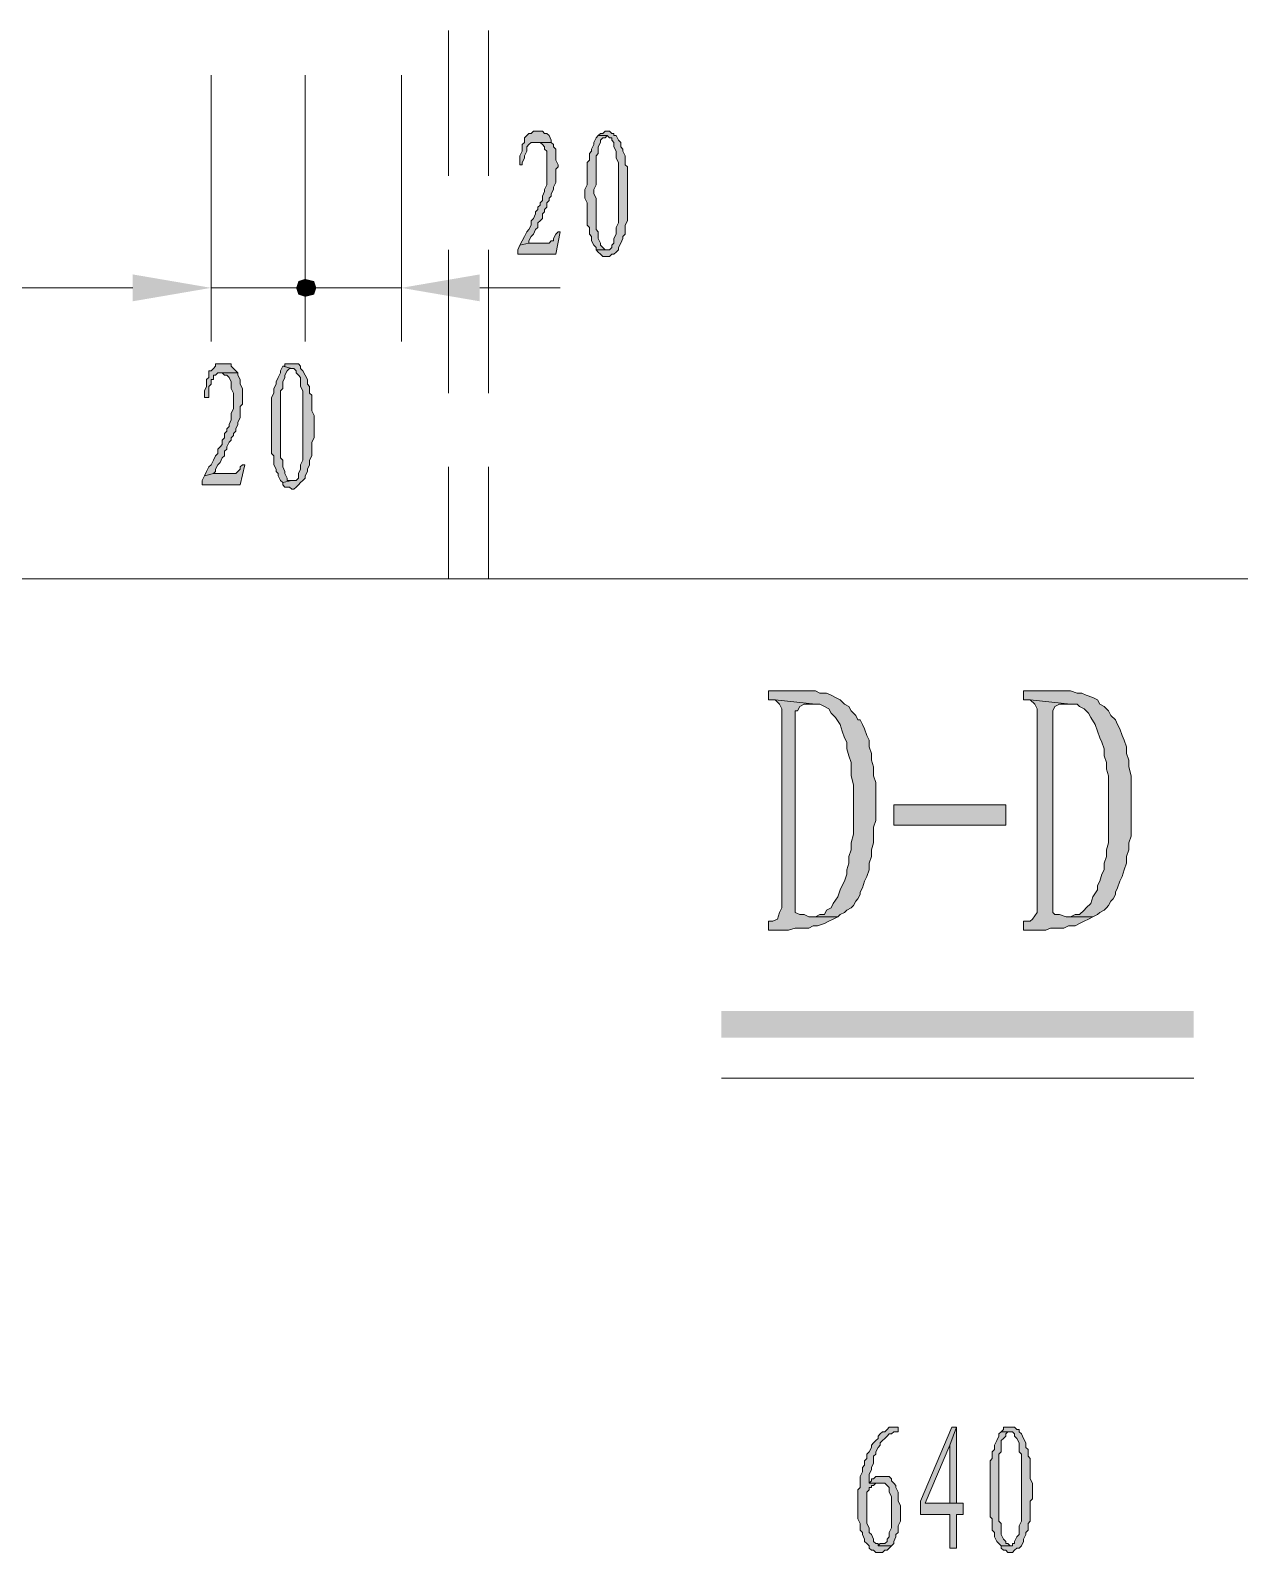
# Model space of a CAD drawing. Header units: millimetres. Extents: x 24 to 410, y 10 to 282.
# Drawn here: x 98.69 to 121.56, y 36.24 to 65.02 of the extents above; entities that cross this region are included whole.
import ezdxf

# ---------------------------------------------------------------- set-up
doc = ezdxf.new("R2010")
doc.units = ezdxf.units.MM

msp = doc.modelspace()

# ---------------------------------------------------------------- hatches: boundary and pattern name
h = msp.add_hatch(color=7)
h.dxf.hatch_style = 2
h.paths.add_polyline_path([(108.331, 63.119), (108.204, 63.119), (108.161667, 63.076667), (108.119333, 63.076667), (108.077, 63.034333), (108.034667, 62.992), (108.034667, 62.907333), (107.992333, 62.865), (107.992333, 62.738), (107.95, 62.653333), (107.95, 62.484), (107.992333, 62.484), (107.992333, 62.526333), (108.034667, 62.611), (108.034667, 62.653333), (108.077, 62.738), (108.077, 62.822667), (108.119333, 62.865), (108.161667, 62.907333), (108.204, 62.907333), (108.246333, 62.907333), (108.542667, 62.907333), (108.542667, 62.949667), (108.500333, 63.034333), (108.458, 63.076667), (108.415667, 63.076667), (108.373333, 63.119)])
h = msp.add_hatch(color=7)
h.dxf.hatch_style = 2
h.paths.add_polyline_path([(109.601, 63.119), (109.558667, 63.119), (109.516333, 63.076667), (109.474, 63.076667), (109.431667, 63.034333), (109.601, 63.034333), (109.643333, 62.992), (109.685667, 62.992), (109.685667, 62.949667), (109.728, 62.907333), (109.728, 62.822667), (109.770333, 62.738), (109.770333, 62.611), (109.812667, 62.526333), (109.812667, 61.933667), (109.812667, 61.891333), (109.812667, 61.383333), (109.770333, 61.298667), (109.770333, 61.171667), (109.728, 61.087), (109.728, 61.002333), (109.685667, 60.96), (109.685667, 60.917667), (109.643333, 60.875333), (109.389333, 60.875333), (109.431667, 60.833), (109.474, 60.790667), (109.516333, 60.748333), (109.643333, 60.748333), (109.685667, 60.790667), (109.728, 60.790667), (109.770333, 60.833), (109.812667, 60.875333), (109.812667, 60.917667), (109.855, 61.002333), (109.897333, 61.087), (109.897333, 61.129333), (109.939667, 61.171667), (109.939667, 61.341), (109.982, 61.425667), (109.982, 62.441667), (109.939667, 62.484), (109.939667, 62.653333), (109.897333, 62.738), (109.897333, 62.780333), (109.855, 62.822667), (109.855, 62.907333), (109.812667, 62.949667), (109.770333, 63.034333), (109.728, 63.034333), (109.728, 63.076667), (109.685667, 63.076667), (109.643333, 63.119)])
h = msp.add_hatch(color=7)
h.dxf.hatch_style = 2
h.paths.add_polyline_path([(108.542667, 62.907333), (108.246333, 62.907333), (108.288667, 62.907333), (108.331, 62.907333), (108.373333, 62.865), (108.415667, 62.822667), (108.415667, 62.780333), (108.458, 62.738), (108.458, 62.103), (108.415667, 62.018333), (108.415667, 61.976), (108.373333, 61.891333), (108.373333, 61.806667), (108.331, 61.764333), (108.331, 61.722), (108.288667, 61.679667), (108.288667, 61.637333), (108.246333, 61.595), (108.246333, 61.552667), (108.204, 61.468), (108.161667, 61.425667), (108.161667, 61.341), (108.119333, 61.256333), (108.077, 61.214), (108.034667, 61.129333), (107.992333, 61.044667), (107.95, 60.96), (108.119333, 61.002333), (108.119333, 61.044667), (108.161667, 61.129333), (108.204, 61.171667), (108.246333, 61.256333), (108.288667, 61.298667), (108.288667, 61.383333), (108.331, 61.425667), (108.373333, 61.468), (108.373333, 61.552667), (108.415667, 61.595), (108.415667, 61.637333), (108.458, 61.679667), (108.458, 61.764333), (108.500333, 61.806667), (108.500333, 61.849), (108.542667, 61.891333), (108.542667, 61.933667), (108.585, 62.018333), (108.585, 62.060667), (108.627333, 62.145333), (108.627333, 62.399333), (108.669667, 62.441667), (108.669667, 62.484), (108.627333, 62.568667), (108.627333, 62.780333), (108.585, 62.822667), (108.585, 62.865)])
h = msp.add_hatch(color=7)
h.dxf.hatch_style = 2
h.paths.add_polyline_path([(109.431667, 63.034333), (109.389333, 62.992), (109.347, 62.907333), (109.347, 62.865), (109.304667, 62.780333), (109.304667, 62.738), (109.262333, 62.695667), (109.262333, 62.568667), (109.22, 62.526333), (109.22, 62.103), (109.177667, 62.018333), (109.177667, 61.849), (109.22, 61.764333), (109.22, 61.341), (109.262333, 61.298667), (109.262333, 61.171667), (109.304667, 61.129333), (109.304667, 61.044667), (109.347, 60.96), (109.389333, 60.917667), (109.389333, 60.875333), (109.601, 60.875333), (109.558667, 60.875333), (109.516333, 60.917667), (109.474, 60.96), (109.474, 61.002333), (109.431667, 61.087), (109.431667, 61.214), (109.389333, 61.256333), (109.389333, 61.849), (109.347, 61.933667), (109.347, 62.018333), (109.389333, 62.103), (109.389333, 62.653333), (109.431667, 62.695667), (109.431667, 62.822667), (109.474, 62.907333), (109.474, 62.949667), (109.516333, 62.992), (109.558667, 62.992), (109.601, 63.034333)])
h = msp.add_hatch(color=7)
h.dxf.hatch_style = 2
h.paths.add_polyline_path([(108.712, 61.214), (108.669667, 61.214), (108.627333, 61.171667), (108.585, 61.087), (108.585, 61.044667), (108.542667, 61.044667), (108.500333, 61.002333), (108.119333, 61.002333), (107.95, 60.96), (107.907667, 60.875333), (107.907667, 60.790667), (108.627333, 60.790667)])
h = msp.add_hatch(color=7)
h.dxf.hatch_style = 2
h.paths.add_polyline_path([(100.626333, 60.409667), (100.626333, 59.901667), (102.108, 60.155667)])
h = msp.add_hatch(color=7)
h.dxf.hatch_style = 2
h.paths.add_polyline_path([(100.626333, 60.409667), (100.626333, 59.901667), (102.108, 60.155667)])
h = msp.add_hatch(color=7)
h.dxf.hatch_style = 2
h.paths.add_polyline_path([(103.759, 60.282667), (103.716667, 60.155667), (103.886, 60.155667)])
h = msp.add_hatch(color=7)
h.dxf.hatch_style = 2
h.paths.add_polyline_path([(103.759, 60.282667), (103.716667, 60.155667), (103.886, 60.155667)])
h = msp.add_hatch(color=7)
h.dxf.hatch_style = 2
h.paths.add_polyline_path([(103.886, 60.325), (103.759, 60.282667), (103.886, 60.155667)])
h = msp.add_hatch(color=7)
h.dxf.hatch_style = 2
h.paths.add_polyline_path([(103.886, 60.325), (103.759, 60.282667), (103.886, 60.155667)])
h = msp.add_hatch(color=7)
h.dxf.hatch_style = 2
h.paths.add_polyline_path([(104.055333, 60.282667), (103.886, 60.325), (103.886, 60.155667)])
h = msp.add_hatch(color=7)
h.dxf.hatch_style = 2
h.paths.add_polyline_path([(104.055333, 60.282667), (103.886, 60.325), (103.886, 60.155667)])
h = msp.add_hatch(color=7)
h.dxf.hatch_style = 2
h.paths.add_polyline_path([(104.097667, 60.155667), (104.055333, 60.282667), (103.886, 60.155667)])
h = msp.add_hatch(color=7)
h.dxf.hatch_style = 2
h.paths.add_polyline_path([(104.097667, 60.155667), (104.055333, 60.282667), (103.886, 60.155667)])
h = msp.add_hatch(color=7)
h.dxf.hatch_style = 2
h.paths.add_polyline_path([(107.188, 60.409667), (107.188, 59.901667), (105.706333, 60.155667)])
h = msp.add_hatch(color=7)
h.dxf.hatch_style = 2
h.paths.add_polyline_path([(103.716667, 60.155667), (103.759, 60.028667), (103.886, 60.155667)])
h = msp.add_hatch(color=7)
h.dxf.hatch_style = 2
h.paths.add_polyline_path([(103.716667, 60.155667), (103.759, 60.028667), (103.886, 60.155667)])
h = msp.add_hatch(color=7)
h.dxf.hatch_style = 2
h.paths.add_polyline_path([(103.759, 60.028667), (103.886, 59.986333), (103.886, 60.155667)])
h = msp.add_hatch(color=7)
h.dxf.hatch_style = 2
h.paths.add_polyline_path([(103.759, 60.028667), (103.886, 59.986333), (103.886, 60.155667)])
h = msp.add_hatch(color=7)
h.dxf.hatch_style = 2
h.paths.add_polyline_path([(103.886, 59.986333), (104.055333, 60.028667), (103.886, 60.155667)])
h = msp.add_hatch(color=7)
h.dxf.hatch_style = 2
h.paths.add_polyline_path([(104.055333, 60.028667), (104.097667, 60.155667), (103.886, 60.155667)])
h = msp.add_hatch(color=7)
h.dxf.hatch_style = 2
h.paths.add_polyline_path([(103.886, 59.986333), (104.055333, 60.028667), (103.886, 60.155667)])
h = msp.add_hatch(color=7)
h.dxf.hatch_style = 2
h.paths.add_polyline_path([(104.055333, 60.028667), (104.097667, 60.155667), (103.886, 60.155667)])
h = msp.add_hatch(color=7)
h.dxf.hatch_style = 2
h.paths.add_polyline_path([(102.362, 58.716333), (102.192667, 58.716333), (102.192667, 58.674), (102.150333, 58.631667), (102.108, 58.589333), (102.065667, 58.589333), (102.065667, 58.547), (102.065667, 58.462333), (102.023333, 58.42), (102.023333, 58.293), (101.981, 58.208333), (101.981, 58.081333), (102.065667, 58.081333), (102.065667, 58.293), (102.108, 58.335333), (102.108, 58.42), (102.150333, 58.42), (102.150333, 58.504667), (102.192667, 58.504667), (102.235, 58.547), (102.319667, 58.547), (102.616, 58.547), (102.573667, 58.589333), (102.531333, 58.631667), (102.489, 58.674), (102.489, 58.716333), (102.446667, 58.716333)])
h = msp.add_hatch(color=7)
h.dxf.hatch_style = 2
h.paths.add_polyline_path([(102.616, 58.547), (102.319667, 58.547), (102.362, 58.504667), (102.404333, 58.504667), (102.446667, 58.462333), (102.489, 58.377667), (102.489, 58.250667), (102.531333, 58.166), (102.531333, 57.869667), (102.489, 57.785), (102.489, 57.658), (102.446667, 57.573333), (102.446667, 57.531), (102.404333, 57.488667), (102.404333, 57.446333), (102.362, 57.404), (102.362, 57.361667), (102.362, 57.319333), (102.319667, 57.277), (102.319667, 57.192333), (102.277333, 57.15), (102.235, 57.107667), (102.235, 57.023), (102.192667, 56.980667), (102.150333, 56.896), (102.108, 56.811333), (102.065667, 56.769), (102.023333, 56.684333), (101.981, 56.599667), (102.150333, 56.642), (102.192667, 56.684333), (102.192667, 56.726667), (102.235, 56.811333), (102.277333, 56.853667), (102.319667, 56.938333), (102.362, 56.980667), (102.362, 57.065333), (102.404333, 57.107667), (102.404333, 57.15), (102.446667, 57.234667), (102.489, 57.277), (102.489, 57.319333), (102.531333, 57.361667), (102.531333, 57.404), (102.573667, 57.446333), (102.573667, 57.488667), (102.616, 57.573333), (102.616, 57.615667), (102.658333, 57.700333), (102.658333, 57.912), (102.700667, 57.954333), (102.700667, 58.250667), (102.658333, 58.335333), (102.658333, 58.42), (102.616, 58.504667)])
h = msp.add_hatch(color=7)
h.dxf.hatch_style = 2
h.paths.add_polyline_path([(103.462667, 58.674), (103.420333, 58.589333), (103.420333, 58.547), (103.378, 58.462333), (103.335667, 58.377667), (103.335667, 58.335333), (103.293333, 58.250667), (103.293333, 58.166), (103.251, 58.081333), (103.251, 57.023), (103.293333, 56.980667), (103.293333, 56.896), (103.293333, 56.811333), (103.335667, 56.726667), (103.335667, 56.684333), (103.378, 56.642), (103.378, 56.599667), (103.420333, 56.515), (103.462667, 56.472667), (103.632, 56.515), (103.547333, 56.515), (103.547333, 56.557333), (103.505, 56.642), (103.505, 56.684333), (103.462667, 56.769), (103.462667, 56.896), (103.420333, 56.938333), (103.420333, 58.208333), (103.462667, 58.250667), (103.462667, 58.377667), (103.505, 58.462333), (103.505, 58.504667), (103.547333, 58.589333), (103.589667, 58.631667), (103.632, 58.631667)])
h = msp.add_hatch(color=7)
h.dxf.hatch_style = 2
h.paths.add_polyline_path([(103.632, 58.716333), (103.505, 58.716333), (103.505, 58.674), (103.462667, 58.674), (103.632, 58.631667), (103.674333, 58.631667), (103.716667, 58.589333), (103.716667, 58.547), (103.759, 58.504667), (103.801333, 58.462333), (103.801333, 58.293), (103.843667, 58.208333), (103.843667, 57.573333), (103.843667, 57.531), (103.843667, 56.896), (103.801333, 56.811333), (103.801333, 56.726667), (103.759, 56.642), (103.759, 56.557333), (103.716667, 56.515), (103.632, 56.515), (103.462667, 56.472667), (103.462667, 56.430333), (103.505, 56.388), (103.589667, 56.388), (103.632, 56.345667), (103.674333, 56.345667), (103.716667, 56.388), (103.759, 56.430333), (103.801333, 56.472667), (103.843667, 56.515), (103.886, 56.557333), (103.886, 56.599667), (103.928333, 56.684333), (103.928333, 56.726667), (103.970667, 56.811333), (103.970667, 56.896), (104.013, 56.980667), (104.013, 57.234667), (104.055333, 57.319333), (104.055333, 57.742667), (104.013, 57.827333), (104.013, 58.123667), (103.970667, 58.166), (103.970667, 58.293), (103.928333, 58.335333), (103.928333, 58.42), (103.886, 58.504667), (103.843667, 58.589333), (103.801333, 58.631667), (103.801333, 58.674), (103.759, 58.716333)])
h = msp.add_hatch(color=7)
h.dxf.hatch_style = 2
h.paths.add_polyline_path([(102.743, 56.811333), (102.700667, 56.811333), (102.658333, 56.769), (102.658333, 56.726667), (102.616, 56.684333), (102.573667, 56.642), (102.150333, 56.642), (101.981, 56.599667), (101.938667, 56.515), (101.938667, 56.430333), (102.658333, 56.430333)])
h = msp.add_hatch(color=7)
h.dxf.hatch_style = 2
h.paths.add_polyline_path([(113.411, 52.535667), (112.649, 52.535667), (112.649, 52.366333), (112.776, 52.366333), (113.538, 52.281667), (113.622667, 52.281667), (113.707333, 52.239333), (113.792, 52.197), (113.834333, 52.112333), (113.919, 52.027667), (114.003667, 51.900667), (114.046, 51.773667), (114.088333, 51.646667), (114.130667, 51.562), (114.130667, 51.435), (114.173, 51.308), (114.215333, 51.181), (114.215333, 50.927), (114.257667, 50.757667), (114.257667, 50.292), (114.257667, 49.826333), (114.215333, 49.657), (114.215333, 49.53), (114.173, 49.403), (114.173, 49.276), (114.130667, 49.149), (114.130667, 49.064333), (114.088333, 48.937333), (114.046, 48.852667), (114.003667, 48.768), (113.961333, 48.641), (113.876667, 48.514), (113.834333, 48.429333), (113.749667, 48.387), (113.707333, 48.302333), (113.622667, 48.302333), (113.538, 48.26), (113.961333, 48.26), (114.003667, 48.302333), (114.088333, 48.344667), (114.130667, 48.387), (114.215333, 48.429333), (114.257667, 48.471667), (114.3, 48.556333), (114.342333, 48.598667), (114.384667, 48.683333), (114.384667, 48.725667), (114.427, 48.810333), (114.469333, 48.937333), (114.511667, 49.022), (114.554, 49.149), (114.554, 49.276), (114.596333, 49.403), (114.596333, 49.53), (114.638667, 49.657), (114.638667, 49.953333), (114.681, 50.080333), (114.681, 50.8), (114.638667, 50.927), (114.638667, 51.096333), (114.596333, 51.223333), (114.596333, 51.350333), (114.554, 51.477333), (114.554, 51.604333), (114.511667, 51.689), (114.469333, 51.816), (114.427, 51.900667), (114.384667, 51.985333), (114.342333, 51.985333), (114.3, 52.07), (114.215333, 52.154667), (114.173, 52.239333), (114.088333, 52.281667), (114.003667, 52.366333), (113.919, 52.408667), (113.834333, 52.451), (113.749667, 52.493333), (113.622667, 52.493333), (113.538, 52.535667)])
h = msp.add_hatch(color=7)
h.dxf.hatch_style = 2
h.paths.add_polyline_path([(118.279333, 52.535667), (117.475, 52.535667), (117.475, 52.366333), (117.602, 52.366333), (118.364, 52.281667), (118.491, 52.281667), (118.533333, 52.239333), (118.618, 52.197), (118.702667, 52.112333), (118.745, 52.027667), (118.829667, 51.900667), (118.872, 51.773667), (118.914333, 51.646667), (118.956667, 51.562), (118.999, 51.435), (118.999, 51.308), (119.041333, 51.181), (119.041333, 51.054), (119.083667, 50.927), (119.083667, 50.292), (119.083667, 49.657), (119.041333, 49.53), (119.041333, 49.403), (118.999, 49.276), (118.999, 49.149), (118.956667, 49.064333), (118.914333, 48.937333), (118.872, 48.852667), (118.872, 48.768), (118.787333, 48.641), (118.745, 48.514), (118.660333, 48.429333), (118.618, 48.387), (118.533333, 48.302333), (118.448667, 48.302333), (118.364, 48.26), (118.787333, 48.26), (118.872, 48.302333), (118.914333, 48.344667), (118.999, 48.387), (119.041333, 48.429333), (119.083667, 48.471667), (119.126, 48.556333), (119.168333, 48.598667), (119.210667, 48.683333), (119.210667, 48.725667), (119.253, 48.810333), (119.295333, 48.937333), (119.337667, 49.022), (119.38, 49.149), (119.422333, 49.276), (119.422333, 49.403), (119.464667, 49.53), (119.464667, 49.657), (119.507, 49.784), (119.507, 50.927), (119.464667, 51.096333), (119.464667, 51.223333), (119.422333, 51.350333), (119.422333, 51.477333), (119.38, 51.604333), (119.337667, 51.689), (119.295333, 51.816), (119.253, 51.900667), (119.210667, 51.985333), (119.126, 52.07), (119.083667, 52.154667), (118.999, 52.239333), (118.914333, 52.281667), (118.872, 52.366333), (118.787333, 52.408667), (118.660333, 52.451), (118.575667, 52.493333), (118.491, 52.493333), (118.364, 52.535667)])
h = msp.add_hatch(color=7)
h.dxf.hatch_style = 2
h.paths.add_polyline_path([(112.776, 52.366333), (112.860667, 52.281667), (112.903, 52.197), (112.903, 48.429333), (112.860667, 48.344667), (112.818333, 48.217667), (112.733667, 48.175333), (112.649, 48.175333), (112.649, 48.006), (113.03, 48.006), (113.157, 48.048333), (113.411, 48.048333), (113.495667, 48.090667), (113.580333, 48.090667), (113.707333, 48.133), (113.792, 48.175333), (113.876667, 48.217667), (113.961333, 48.26), (113.411, 48.26), (113.326333, 48.302333), (113.241667, 48.302333), (113.157, 48.344667), (113.157, 52.154667), (113.199333, 52.154667), (113.241667, 52.239333), (113.326333, 52.281667), (113.538, 52.281667)])
h = msp.add_hatch(color=7)
h.dxf.hatch_style = 2
h.paths.add_polyline_path([(117.602, 52.366333), (117.686667, 52.281667), (117.729, 52.197), (117.729, 48.344667), (117.644333, 48.217667), (117.602, 48.175333), (117.475, 48.175333), (117.475, 48.006), (117.898333, 48.006), (117.983, 48.048333), (118.237, 48.048333), (118.321667, 48.090667), (118.448667, 48.090667), (118.533333, 48.133), (118.618, 48.175333), (118.702667, 48.217667), (118.787333, 48.26), (118.279333, 48.26), (118.152333, 48.302333), (118.067667, 48.302333), (118.025333, 48.344667), (118.025333, 52.154667), (118.067667, 52.239333), (118.152333, 52.281667), (118.364, 52.281667)])
h = msp.add_hatch(color=7)
h.dxf.hatch_style = 2
h.paths.add_polyline_path([(115.019667, 50.376667), (117.136333, 50.376667), (117.136333, 49.995667), (115.019667, 49.995667)])
h = msp.add_hatch(color=7)
h.dxf.hatch_style = 2
h.paths.add_polyline_path([(111.76, 46.482), (111.76, 45.974), (120.692333, 46.482)])
h = msp.add_hatch(color=7)
h.dxf.hatch_style = 2
h.paths.add_polyline_path([(111.76, 45.974), (120.692333, 46.482), (120.692333, 45.974)])
h = msp.add_hatch(color=7)
h.dxf.hatch_style = 2
h.paths.add_polyline_path([(115.104333, 38.608), (114.935, 38.608), (114.892667, 38.565667), (114.850333, 38.523333), (114.808, 38.523333), (114.765667, 38.481), (114.723333, 38.438667), (114.723333, 38.396333), (114.681, 38.354), (114.638667, 38.311667), (114.596333, 38.269333), (114.596333, 38.227), (114.554, 38.142333), (114.511667, 38.1), (114.511667, 38.015333), (114.469333, 37.973), (114.469333, 37.888333), (114.427, 37.846), (114.427, 37.761333), (114.384667, 37.676667), (114.384667, 37.549667), (114.384667, 37.465), (114.342333, 37.422667), (114.342333, 36.872333), (114.384667, 36.787667), (114.384667, 36.660667), (114.427, 36.618333), (114.427, 36.576), (114.469333, 36.491333), (114.469333, 36.449), (114.511667, 36.406667), (114.554, 36.364333), (114.554, 36.322), (114.596333, 36.279667), (114.638667, 36.279667), (114.681, 36.237333), (114.808, 36.237333), (114.850333, 36.279667), (114.892667, 36.279667), (114.935, 36.322), (114.977333, 36.364333), (114.723333, 36.364333), (114.723333, 36.406667), (114.681, 36.406667), (114.638667, 36.449), (114.638667, 36.491333), (114.596333, 36.576), (114.554, 36.618333), (114.554, 36.703), (114.511667, 36.787667), (114.511667, 37.380333), (114.554, 37.422667), (114.554, 37.465), (114.596333, 37.465), (114.596333, 37.507333), (114.638667, 37.507333), (114.681, 37.549667), (114.808, 37.549667), (114.554, 37.549667), (114.554, 37.719), (114.596333, 37.803667), (114.596333, 37.846), (114.638667, 37.930667), (114.638667, 38.057667), (114.681, 38.1), (114.681, 38.142333), (114.723333, 38.227), (114.765667, 38.269333), (114.765667, 38.311667), (114.808, 38.354), (114.850333, 38.396333), (114.892667, 38.438667), (114.935, 38.481), (114.977333, 38.481), (115.019667, 38.523333), (115.104333, 38.523333)])
h = msp.add_hatch(color=7)
h.dxf.hatch_style = 2
h.paths.add_polyline_path([(116.205, 38.608), (116.120333, 38.608), (115.527667, 37.211), (115.527667, 36.957), (116.078, 36.957), (116.078, 36.322), (116.205, 36.322), (116.205, 36.957), (116.332, 36.957), (116.332, 37.168667), (116.205, 37.168667), (115.612333, 37.168667), (116.078, 38.269333)])
h = msp.add_hatch(color=7)
h.dxf.hatch_style = 2
h.paths.add_polyline_path([(116.205, 38.608), (116.078, 38.269333), (116.078, 37.168667), (115.612333, 37.168667), (116.205, 37.168667)])
h = msp.add_hatch(color=7)
h.dxf.hatch_style = 2
h.paths.add_polyline_path([(117.221, 38.608), (117.094, 38.608), (117.094, 38.565667), (117.051667, 38.523333), (117.263333, 38.523333), (117.305667, 38.481), (117.305667, 38.438667), (117.348, 38.396333), (117.390333, 38.311667), (117.390333, 38.142333), (117.432667, 38.1), (117.432667, 37.422667), (117.432667, 36.83), (117.390333, 36.745333), (117.390333, 36.576), (117.348, 36.533667), (117.305667, 36.449), (117.305667, 36.406667), (117.263333, 36.406667), (117.263333, 36.364333), (117.221, 36.364333), (117.051667, 36.364333), (117.051667, 36.322), (117.094, 36.279667), (117.136333, 36.279667), (117.178667, 36.237333), (117.263333, 36.237333), (117.305667, 36.279667), (117.348, 36.322), (117.390333, 36.322), (117.432667, 36.364333), (117.475, 36.449), (117.475, 36.491333), (117.517333, 36.576), (117.517333, 36.618333), (117.559667, 36.660667), (117.559667, 36.787667), (117.602, 36.83), (117.602, 37.211), (117.644333, 37.253333), (117.644333, 37.549667), (117.602, 37.634333), (117.602, 38.015333), (117.559667, 38.057667), (117.559667, 38.184667), (117.517333, 38.227), (117.517333, 38.311667), (117.475, 38.396333), (117.432667, 38.481), (117.390333, 38.523333), (117.390333, 38.565667), (117.348, 38.565667), (117.305667, 38.608)])
h = msp.add_hatch(color=7)
h.dxf.hatch_style = 2
h.paths.add_polyline_path([(117.051667, 38.523333), (117.009333, 38.481), (117.009333, 38.438667), (116.967, 38.354), (116.924667, 38.269333), (116.924667, 38.184667), (116.882333, 38.142333), (116.882333, 38.015333), (116.84, 37.973), (116.84, 36.914667), (116.882333, 36.872333), (116.882333, 36.787667), (116.882333, 36.660667), (116.924667, 36.618333), (116.924667, 36.533667), (116.967, 36.449), (117.009333, 36.406667), (117.051667, 36.364333), (117.221, 36.364333), (117.178667, 36.406667), (117.136333, 36.406667), (117.136333, 36.449), (117.094, 36.491333), (117.051667, 36.576), (117.051667, 36.787667), (117.009333, 36.83), (117.009333, 38.1), (117.051667, 38.142333), (117.051667, 38.354), (117.094, 38.396333), (117.136333, 38.438667), (117.136333, 38.481), (117.178667, 38.523333), (117.221, 38.523333)])
h = msp.add_hatch(color=7)
h.dxf.hatch_style = 2
h.paths.add_polyline_path([(114.850333, 37.676667), (114.681, 37.676667), (114.638667, 37.634333), (114.596333, 37.634333), (114.596333, 37.592), (114.554, 37.549667), (114.850333, 37.549667), (114.892667, 37.507333), (114.935, 37.465), (114.935, 37.380333), (114.977333, 37.295667), (114.977333, 36.703), (114.935, 36.618333), (114.935, 36.576), (114.935, 36.533667), (114.892667, 36.491333), (114.892667, 36.449), (114.850333, 36.406667), (114.765667, 36.406667), (114.723333, 36.364333), (114.977333, 36.364333), (115.019667, 36.406667), (115.019667, 36.449), (115.062, 36.533667), (115.062, 36.576), (115.104333, 36.618333), (115.104333, 36.745333), (115.146667, 36.83), (115.146667, 37.126333), (115.104333, 37.211), (115.104333, 37.380333), (115.062, 37.465), (115.062, 37.507333), (115.019667, 37.549667), (114.977333, 37.592), (114.977333, 37.634333), (114.935, 37.676667)])

# ---------------------------------------------------------------- linework, layer by layer
at = {"color": 7, "lineweight": 0}
for points in [[(106.595333, 65.024), (106.595333, 62.272333)], [(107.357333, 65.024), (107.357333, 62.272333)], [(102.108, 64.177333), (102.108, 59.139667)], [(102.108, 64.177333), (102.108, 59.139667)], [(103.886, 64.177333), (103.886, 59.139667)], [(103.886, 64.177333), (103.886, 59.139667)], [(105.706333, 64.177333), (105.706333, 59.139667)], [(106.595333, 60.875333), (106.595333, 58.166)], [(107.357333, 60.875333), (107.357333, 58.166)], [(85.598, 60.155667), (100.626333, 60.155667)], [(100.626333, 60.155667), (99.102333, 60.155667)], [(103.886, 60.155667), (102.108, 60.155667)], [(103.886, 60.155667), (102.404333, 60.155667)], [(103.886, 60.155667), (105.706333, 60.155667)], [(103.886, 60.155667), (105.41, 60.155667)], [(107.188, 60.155667), (108.712, 60.155667)], [(106.595333, 56.769), (106.595333, 54.652333)], [(107.357333, 56.769), (107.357333, 54.652333)], [(42.206333, 54.652333), (145.076333, 54.652333)], [(111.76, 45.212), (120.692333, 45.212)]]:
    msp.add_lwpolyline(points, dxfattribs=at)
for points in [[(108.331, 63.119), (108.204, 63.119), (108.161667, 63.076667), (108.119333, 63.076667), (108.077, 63.034333), (108.034667, 62.992), (108.034667, 62.907333), (107.992333, 62.865), (107.992333, 62.738), (107.95, 62.653333), (107.95, 62.484), (107.992333, 62.484), (107.992333, 62.526333), (108.034667, 62.611), (108.034667, 62.653333), (108.077, 62.738), (108.077, 62.822667), (108.119333, 62.865), (108.161667, 62.907333), (108.204, 62.907333), (108.246333, 62.907333), (108.542667, 62.907333), (108.542667, 62.949667), (108.500333, 63.034333), (108.458, 63.076667), (108.415667, 63.076667), (108.373333, 63.119)], [(109.601, 63.119), (109.558667, 63.119), (109.516333, 63.076667), (109.474, 63.076667), (109.431667, 63.034333), (109.601, 63.034333), (109.643333, 62.992), (109.685667, 62.992), (109.685667, 62.949667), (109.728, 62.907333), (109.728, 62.822667), (109.770333, 62.738), (109.770333, 62.611), (109.812667, 62.526333), (109.812667, 61.933667), (109.812667, 61.891333), (109.812667, 61.383333), (109.770333, 61.298667), (109.770333, 61.171667), (109.728, 61.087), (109.728, 61.002333), (109.685667, 60.96), (109.685667, 60.917667), (109.643333, 60.875333), (109.389333, 60.875333), (109.431667, 60.833), (109.474, 60.790667), (109.516333, 60.748333), (109.643333, 60.748333), (109.685667, 60.790667), (109.728, 60.790667), (109.770333, 60.833), (109.812667, 60.875333), (109.812667, 60.917667), (109.855, 61.002333), (109.897333, 61.087), (109.897333, 61.129333), (109.939667, 61.171667), (109.939667, 61.341), (109.982, 61.425667), (109.982, 62.441667), (109.939667, 62.484), (109.939667, 62.653333), (109.897333, 62.738), (109.897333, 62.780333), (109.855, 62.822667), (109.855, 62.907333), (109.812667, 62.949667), (109.770333, 63.034333), (109.728, 63.034333), (109.728, 63.076667), (109.685667, 63.076667), (109.643333, 63.119)], [(108.542667, 62.907333), (108.246333, 62.907333), (108.288667, 62.907333), (108.331, 62.907333), (108.373333, 62.865), (108.415667, 62.822667), (108.415667, 62.780333), (108.458, 62.738), (108.458, 62.103), (108.415667, 62.018333), (108.415667, 61.976), (108.373333, 61.891333), (108.373333, 61.806667), (108.331, 61.764333), (108.331, 61.722), (108.288667, 61.679667), (108.288667, 61.637333), (108.246333, 61.595), (108.246333, 61.552667), (108.204, 61.468), (108.161667, 61.425667), (108.161667, 61.341), (108.119333, 61.256333), (108.077, 61.214), (108.034667, 61.129333), (107.992333, 61.044667), (107.95, 60.96), (108.119333, 61.002333), (108.119333, 61.044667), (108.161667, 61.129333), (108.204, 61.171667), (108.246333, 61.256333), (108.288667, 61.298667), (108.288667, 61.383333), (108.331, 61.425667), (108.373333, 61.468), (108.373333, 61.552667), (108.415667, 61.595), (108.415667, 61.637333), (108.458, 61.679667), (108.458, 61.764333), (108.500333, 61.806667), (108.500333, 61.849), (108.542667, 61.891333), (108.542667, 61.933667), (108.585, 62.018333), (108.585, 62.060667), (108.627333, 62.145333), (108.627333, 62.399333), (108.669667, 62.441667), (108.669667, 62.484), (108.627333, 62.568667), (108.627333, 62.780333), (108.585, 62.822667), (108.585, 62.865)], [(109.431667, 63.034333), (109.389333, 62.992), (109.347, 62.907333), (109.347, 62.865), (109.304667, 62.780333), (109.304667, 62.738), (109.262333, 62.695667), (109.262333, 62.568667), (109.22, 62.526333), (109.22, 62.103), (109.177667, 62.018333), (109.177667, 61.849), (109.22, 61.764333), (109.22, 61.341), (109.262333, 61.298667), (109.262333, 61.171667), (109.304667, 61.129333), (109.304667, 61.044667), (109.347, 60.96), (109.389333, 60.917667), (109.389333, 60.875333), (109.601, 60.875333), (109.558667, 60.875333), (109.516333, 60.917667), (109.474, 60.96), (109.474, 61.002333), (109.431667, 61.087), (109.431667, 61.214), (109.389333, 61.256333), (109.389333, 61.849), (109.347, 61.933667), (109.347, 62.018333), (109.389333, 62.103), (109.389333, 62.653333), (109.431667, 62.695667), (109.431667, 62.822667), (109.474, 62.907333), (109.474, 62.949667), (109.516333, 62.992), (109.558667, 62.992), (109.601, 63.034333)], [(108.712, 61.214), (108.669667, 61.214), (108.627333, 61.171667), (108.585, 61.087), (108.585, 61.044667), (108.542667, 61.044667), (108.500333, 61.002333), (108.119333, 61.002333), (107.95, 60.96), (107.907667, 60.875333), (107.907667, 60.790667), (108.627333, 60.790667)], [(102.362, 58.716333), (102.192667, 58.716333), (102.192667, 58.674), (102.150333, 58.631667), (102.108, 58.589333), (102.065667, 58.589333), (102.065667, 58.547), (102.065667, 58.462333), (102.023333, 58.42), (102.023333, 58.293), (101.981, 58.208333), (101.981, 58.081333), (102.065667, 58.081333), (102.065667, 58.293), (102.108, 58.335333), (102.108, 58.42), (102.150333, 58.42), (102.150333, 58.504667), (102.192667, 58.504667), (102.235, 58.547), (102.319667, 58.547), (102.616, 58.547), (102.573667, 58.589333), (102.531333, 58.631667), (102.489, 58.674), (102.489, 58.716333), (102.446667, 58.716333)], [(102.616, 58.547), (102.319667, 58.547), (102.362, 58.504667), (102.404333, 58.504667), (102.446667, 58.462333), (102.489, 58.377667), (102.489, 58.250667), (102.531333, 58.166), (102.531333, 57.869667), (102.489, 57.785), (102.489, 57.658), (102.446667, 57.573333), (102.446667, 57.531), (102.404333, 57.488667), (102.404333, 57.446333), (102.362, 57.404), (102.362, 57.361667), (102.362, 57.319333), (102.319667, 57.277), (102.319667, 57.192333), (102.277333, 57.15), (102.235, 57.107667), (102.235, 57.023), (102.192667, 56.980667), (102.150333, 56.896), (102.108, 56.811333), (102.065667, 56.769), (102.023333, 56.684333), (101.981, 56.599667), (102.150333, 56.642), (102.192667, 56.684333), (102.192667, 56.726667), (102.235, 56.811333), (102.277333, 56.853667), (102.319667, 56.938333), (102.362, 56.980667), (102.362, 57.065333), (102.404333, 57.107667), (102.404333, 57.15), (102.446667, 57.234667), (102.489, 57.277), (102.489, 57.319333), (102.531333, 57.361667), (102.531333, 57.404), (102.573667, 57.446333), (102.573667, 57.488667), (102.616, 57.573333), (102.616, 57.615667), (102.658333, 57.700333), (102.658333, 57.912), (102.700667, 57.954333), (102.700667, 58.250667), (102.658333, 58.335333), (102.658333, 58.42), (102.616, 58.504667)], [(103.462667, 58.674), (103.420333, 58.589333), (103.420333, 58.547), (103.378, 58.462333), (103.335667, 58.377667), (103.335667, 58.335333), (103.293333, 58.250667), (103.293333, 58.166), (103.251, 58.081333), (103.251, 57.023), (103.293333, 56.980667), (103.293333, 56.896), (103.293333, 56.811333), (103.335667, 56.726667), (103.335667, 56.684333), (103.378, 56.642), (103.378, 56.599667), (103.420333, 56.515), (103.462667, 56.472667), (103.632, 56.515), (103.547333, 56.515), (103.547333, 56.557333), (103.505, 56.642), (103.505, 56.684333), (103.462667, 56.769), (103.462667, 56.896), (103.420333, 56.938333), (103.420333, 58.208333), (103.462667, 58.250667), (103.462667, 58.377667), (103.505, 58.462333), (103.505, 58.504667), (103.547333, 58.589333), (103.589667, 58.631667), (103.632, 58.631667)], [(103.632, 58.716333), (103.505, 58.716333), (103.505, 58.674), (103.462667, 58.674), (103.632, 58.631667), (103.674333, 58.631667), (103.716667, 58.589333), (103.716667, 58.547), (103.759, 58.504667), (103.801333, 58.462333), (103.801333, 58.293), (103.843667, 58.208333), (103.843667, 57.573333), (103.843667, 57.531), (103.843667, 56.896), (103.801333, 56.811333), (103.801333, 56.726667), (103.759, 56.642), (103.759, 56.557333), (103.716667, 56.515), (103.632, 56.515), (103.462667, 56.472667), (103.462667, 56.430333), (103.505, 56.388), (103.589667, 56.388), (103.632, 56.345667), (103.674333, 56.345667), (103.716667, 56.388), (103.759, 56.430333), (103.801333, 56.472667), (103.843667, 56.515), (103.886, 56.557333), (103.886, 56.599667), (103.928333, 56.684333), (103.928333, 56.726667), (103.970667, 56.811333), (103.970667, 56.896), (104.013, 56.980667), (104.013, 57.234667), (104.055333, 57.319333), (104.055333, 57.742667), (104.013, 57.827333), (104.013, 58.123667), (103.970667, 58.166), (103.970667, 58.293), (103.928333, 58.335333), (103.928333, 58.42), (103.886, 58.504667), (103.843667, 58.589333), (103.801333, 58.631667), (103.801333, 58.674), (103.759, 58.716333)], [(102.743, 56.811333), (102.700667, 56.811333), (102.658333, 56.769), (102.658333, 56.726667), (102.616, 56.684333), (102.573667, 56.642), (102.150333, 56.642), (101.981, 56.599667), (101.938667, 56.515), (101.938667, 56.430333), (102.658333, 56.430333)], [(113.411, 52.535667), (112.649, 52.535667), (112.649, 52.366333), (112.776, 52.366333), (113.538, 52.281667), (113.622667, 52.281667), (113.707333, 52.239333), (113.792, 52.197), (113.834333, 52.112333), (113.919, 52.027667), (114.003667, 51.900667), (114.046, 51.773667), (114.088333, 51.646667), (114.130667, 51.562), (114.130667, 51.435), (114.173, 51.308), (114.215333, 51.181), (114.215333, 50.927), (114.257667, 50.757667), (114.257667, 50.292), (114.257667, 49.826333), (114.215333, 49.657), (114.215333, 49.53), (114.173, 49.403), (114.173, 49.276), (114.130667, 49.149), (114.130667, 49.064333), (114.088333, 48.937333), (114.046, 48.852667), (114.003667, 48.768), (113.961333, 48.641), (113.876667, 48.514), (113.834333, 48.429333), (113.749667, 48.387), (113.707333, 48.302333), (113.622667, 48.302333), (113.538, 48.26), (113.961333, 48.26), (114.003667, 48.302333), (114.088333, 48.344667), (114.130667, 48.387), (114.215333, 48.429333), (114.257667, 48.471667), (114.3, 48.556333), (114.342333, 48.598667), (114.384667, 48.683333), (114.384667, 48.725667), (114.427, 48.810333), (114.469333, 48.937333), (114.511667, 49.022), (114.554, 49.149), (114.554, 49.276), (114.596333, 49.403), (114.596333, 49.53), (114.638667, 49.657), (114.638667, 49.953333), (114.681, 50.080333), (114.681, 50.8), (114.638667, 50.927), (114.638667, 51.096333), (114.596333, 51.223333), (114.596333, 51.350333), (114.554, 51.477333), (114.554, 51.604333), (114.511667, 51.689), (114.469333, 51.816), (114.427, 51.900667), (114.384667, 51.985333), (114.342333, 51.985333), (114.3, 52.07), (114.215333, 52.154667), (114.173, 52.239333), (114.088333, 52.281667), (114.003667, 52.366333), (113.919, 52.408667), (113.834333, 52.451), (113.749667, 52.493333), (113.622667, 52.493333), (113.538, 52.535667)], [(118.279333, 52.535667), (117.475, 52.535667), (117.475, 52.366333), (117.602, 52.366333), (118.364, 52.281667), (118.491, 52.281667), (118.533333, 52.239333), (118.618, 52.197), (118.702667, 52.112333), (118.745, 52.027667), (118.829667, 51.900667), (118.872, 51.773667), (118.914333, 51.646667), (118.956667, 51.562), (118.999, 51.435), (118.999, 51.308), (119.041333, 51.181), (119.041333, 51.054), (119.083667, 50.927), (119.083667, 50.292), (119.083667, 49.657), (119.041333, 49.53), (119.041333, 49.403), (118.999, 49.276), (118.999, 49.149), (118.956667, 49.064333), (118.914333, 48.937333), (118.872, 48.852667), (118.872, 48.768), (118.787333, 48.641), (118.745, 48.514), (118.660333, 48.429333), (118.618, 48.387), (118.533333, 48.302333), (118.448667, 48.302333), (118.364, 48.26), (118.787333, 48.26), (118.872, 48.302333), (118.914333, 48.344667), (118.999, 48.387), (119.041333, 48.429333), (119.083667, 48.471667), (119.126, 48.556333), (119.168333, 48.598667), (119.210667, 48.683333), (119.210667, 48.725667), (119.253, 48.810333), (119.295333, 48.937333), (119.337667, 49.022), (119.38, 49.149), (119.422333, 49.276), (119.422333, 49.403), (119.464667, 49.53), (119.464667, 49.657), (119.507, 49.784), (119.507, 50.927), (119.464667, 51.096333), (119.464667, 51.223333), (119.422333, 51.350333), (119.422333, 51.477333), (119.38, 51.604333), (119.337667, 51.689), (119.295333, 51.816), (119.253, 51.900667), (119.210667, 51.985333), (119.126, 52.07), (119.083667, 52.154667), (118.999, 52.239333), (118.914333, 52.281667), (118.872, 52.366333), (118.787333, 52.408667), (118.660333, 52.451), (118.575667, 52.493333), (118.491, 52.493333), (118.364, 52.535667)], [(112.776, 52.366333), (112.860667, 52.281667), (112.903, 52.197), (112.903, 48.429333), (112.860667, 48.344667), (112.818333, 48.217667), (112.733667, 48.175333), (112.649, 48.175333), (112.649, 48.006), (113.03, 48.006), (113.157, 48.048333), (113.411, 48.048333), (113.495667, 48.090667), (113.580333, 48.090667), (113.707333, 48.133), (113.792, 48.175333), (113.876667, 48.217667), (113.961333, 48.26), (113.411, 48.26), (113.326333, 48.302333), (113.241667, 48.302333), (113.157, 48.344667), (113.157, 52.154667), (113.199333, 52.154667), (113.241667, 52.239333), (113.326333, 52.281667), (113.538, 52.281667)], [(117.602, 52.366333), (117.686667, 52.281667), (117.729, 52.197), (117.729, 48.344667), (117.644333, 48.217667), (117.602, 48.175333), (117.475, 48.175333), (117.475, 48.006), (117.898333, 48.006), (117.983, 48.048333), (118.237, 48.048333), (118.321667, 48.090667), (118.448667, 48.090667), (118.533333, 48.133), (118.618, 48.175333), (118.702667, 48.217667), (118.787333, 48.26), (118.279333, 48.26), (118.152333, 48.302333), (118.067667, 48.302333), (118.025333, 48.344667), (118.025333, 52.154667), (118.067667, 52.239333), (118.152333, 52.281667), (118.364, 52.281667)], [(115.019667, 50.376667), (117.136333, 50.376667), (117.136333, 49.995667), (115.019667, 49.995667)], [(115.104333, 38.608), (114.935, 38.608), (114.892667, 38.565667), (114.850333, 38.523333), (114.808, 38.523333), (114.765667, 38.481), (114.723333, 38.438667), (114.723333, 38.396333), (114.681, 38.354), (114.638667, 38.311667), (114.596333, 38.269333), (114.596333, 38.227), (114.554, 38.142333), (114.511667, 38.1), (114.511667, 38.015333), (114.469333, 37.973), (114.469333, 37.888333), (114.427, 37.846), (114.427, 37.761333), (114.384667, 37.676667), (114.384667, 37.549667), (114.384667, 37.465), (114.342333, 37.422667), (114.342333, 36.872333), (114.384667, 36.787667), (114.384667, 36.660667), (114.427, 36.618333), (114.427, 36.576), (114.469333, 36.491333), (114.469333, 36.449), (114.511667, 36.406667), (114.554, 36.364333), (114.554, 36.322), (114.596333, 36.279667), (114.638667, 36.279667), (114.681, 36.237333), (114.808, 36.237333), (114.850333, 36.279667), (114.892667, 36.279667), (114.935, 36.322), (114.977333, 36.364333), (114.723333, 36.364333), (114.723333, 36.406667), (114.681, 36.406667), (114.638667, 36.449), (114.638667, 36.491333), (114.596333, 36.576), (114.554, 36.618333), (114.554, 36.703), (114.511667, 36.787667), (114.511667, 37.380333), (114.554, 37.422667), (114.554, 37.465), (114.596333, 37.465), (114.596333, 37.507333), (114.638667, 37.507333), (114.681, 37.549667), (114.808, 37.549667), (114.554, 37.549667), (114.554, 37.719), (114.596333, 37.803667), (114.596333, 37.846), (114.638667, 37.930667), (114.638667, 38.057667), (114.681, 38.1), (114.681, 38.142333), (114.723333, 38.227), (114.765667, 38.269333), (114.765667, 38.311667), (114.808, 38.354), (114.850333, 38.396333), (114.892667, 38.438667), (114.935, 38.481), (114.977333, 38.481), (115.019667, 38.523333), (115.104333, 38.523333)], [(116.205, 38.608), (116.120333, 38.608), (115.527667, 37.211), (115.527667, 36.957), (116.078, 36.957), (116.078, 36.322), (116.205, 36.322), (116.205, 36.957), (116.332, 36.957), (116.332, 37.168667), (116.205, 37.168667), (115.612333, 37.168667), (116.078, 38.269333)], [(116.205, 38.608), (116.078, 38.269333), (116.078, 37.168667), (115.612333, 37.168667), (116.205, 37.168667)], [(117.221, 38.608), (117.094, 38.608), (117.094, 38.565667), (117.051667, 38.523333), (117.263333, 38.523333), (117.305667, 38.481), (117.305667, 38.438667), (117.348, 38.396333), (117.390333, 38.311667), (117.390333, 38.142333), (117.432667, 38.1), (117.432667, 37.422667), (117.432667, 36.83), (117.390333, 36.745333), (117.390333, 36.576), (117.348, 36.533667), (117.305667, 36.449), (117.305667, 36.406667), (117.263333, 36.406667), (117.263333, 36.364333), (117.221, 36.364333), (117.051667, 36.364333), (117.051667, 36.322), (117.094, 36.279667), (117.136333, 36.279667), (117.178667, 36.237333), (117.263333, 36.237333), (117.305667, 36.279667), (117.348, 36.322), (117.390333, 36.322), (117.432667, 36.364333), (117.475, 36.449), (117.475, 36.491333), (117.517333, 36.576), (117.517333, 36.618333), (117.559667, 36.660667), (117.559667, 36.787667), (117.602, 36.83), (117.602, 37.211), (117.644333, 37.253333), (117.644333, 37.549667), (117.602, 37.634333), (117.602, 38.015333), (117.559667, 38.057667), (117.559667, 38.184667), (117.517333, 38.227), (117.517333, 38.311667), (117.475, 38.396333), (117.432667, 38.481), (117.390333, 38.523333), (117.390333, 38.565667), (117.348, 38.565667), (117.305667, 38.608)], [(117.051667, 38.523333), (117.009333, 38.481), (117.009333, 38.438667), (116.967, 38.354), (116.924667, 38.269333), (116.924667, 38.184667), (116.882333, 38.142333), (116.882333, 38.015333), (116.84, 37.973), (116.84, 36.914667), (116.882333, 36.872333), (116.882333, 36.787667), (116.882333, 36.660667), (116.924667, 36.618333), (116.924667, 36.533667), (116.967, 36.449), (117.009333, 36.406667), (117.051667, 36.364333), (117.221, 36.364333), (117.178667, 36.406667), (117.136333, 36.406667), (117.136333, 36.449), (117.094, 36.491333), (117.051667, 36.576), (117.051667, 36.787667), (117.009333, 36.83), (117.009333, 38.1), (117.051667, 38.142333), (117.051667, 38.354), (117.094, 38.396333), (117.136333, 38.438667), (117.136333, 38.481), (117.178667, 38.523333), (117.221, 38.523333)], [(114.850333, 37.676667), (114.681, 37.676667), (114.638667, 37.634333), (114.596333, 37.634333), (114.596333, 37.592), (114.554, 37.549667), (114.850333, 37.549667), (114.892667, 37.507333), (114.935, 37.465), (114.935, 37.380333), (114.977333, 37.295667), (114.977333, 36.703), (114.935, 36.618333), (114.935, 36.576), (114.935, 36.533667), (114.892667, 36.491333), (114.892667, 36.449), (114.850333, 36.406667), (114.765667, 36.406667), (114.723333, 36.364333), (114.977333, 36.364333), (115.019667, 36.406667), (115.019667, 36.449), (115.062, 36.533667), (115.062, 36.576), (115.104333, 36.618333), (115.104333, 36.745333), (115.146667, 36.83), (115.146667, 37.126333), (115.104333, 37.211), (115.104333, 37.380333), (115.062, 37.465), (115.062, 37.507333), (115.019667, 37.549667), (114.977333, 37.592), (114.977333, 37.634333), (114.935, 37.676667)]]:
    msp.add_lwpolyline(points, close=True, dxfattribs=at)

doc.saveas('drawing.dxf')
